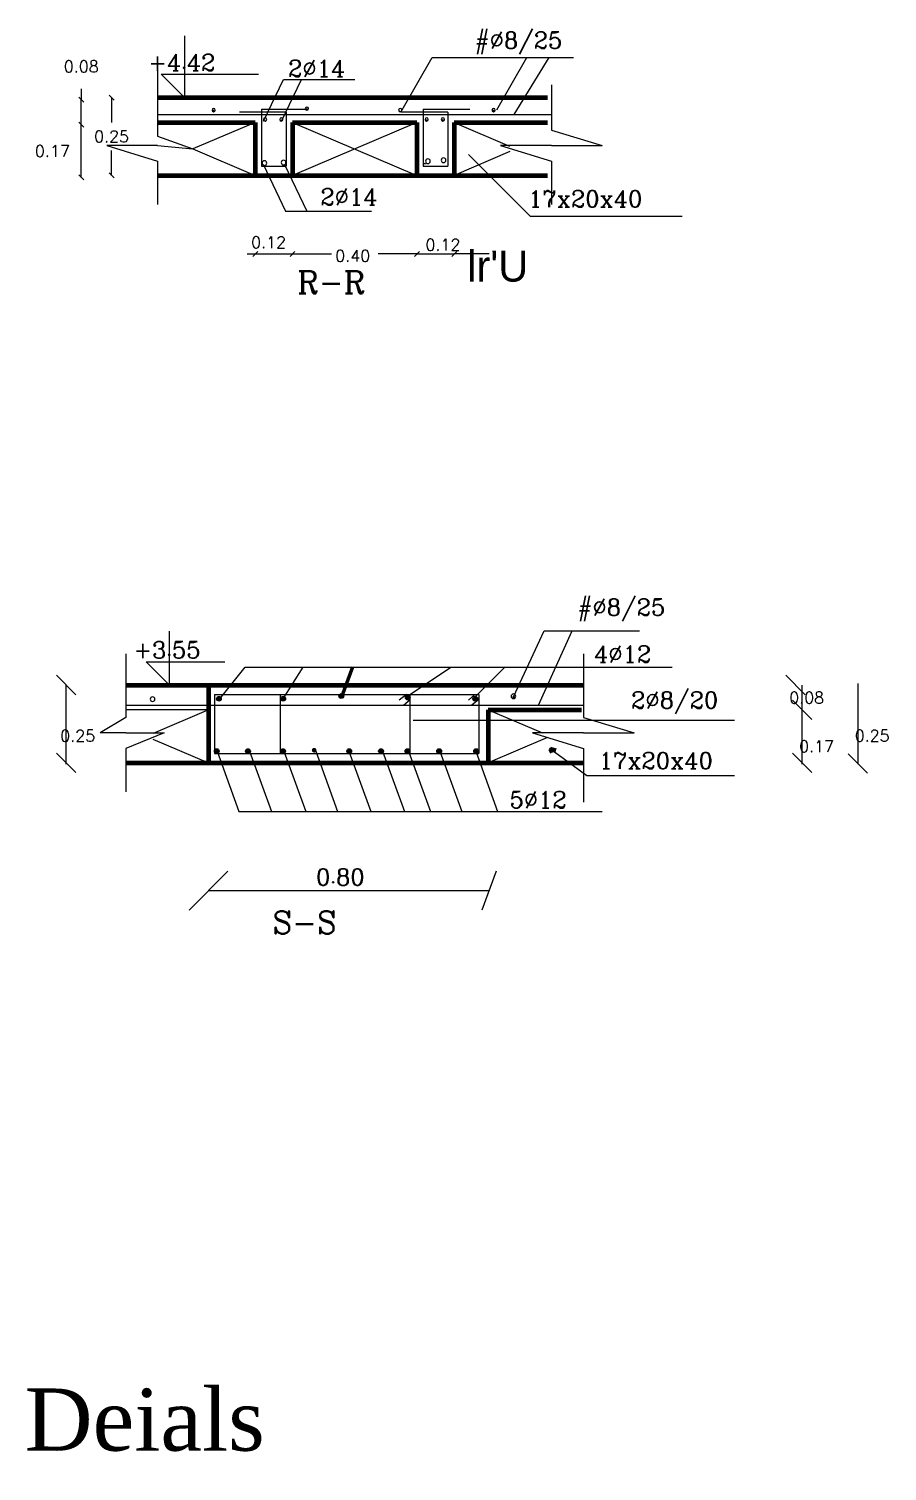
# Model space of a CAD drawing. Extents: x 159757.6 to 159806.1, y 183469.7 to 183536.
# Drawn here: x 159796.746 to 159799.506, y 183506.677 to 183511.318 of the extents above; entities that cross this region are included whole.
import ezdxf

# ---------------------------------------------------------------- set-up
doc = ezdxf.new("R2010")
doc.units = 0
doc.header["$MEASUREMENT"] = 0
doc.header["$PDSIZE"] = 2
for name, color, linetype in [('BOUNDARIES', 7, 'Continuous'), ('DIM6', 180, 'Continuous'), ('DIMEN', 1, 'Continuous'), ('HATCH-2', 252, 'Continuous'), ('M1', 3, 'Continuous')]:
    doc.layers.add(name, color=color, linetype=linetype)
doc.layers.add('LINE-NUSS', color=255, linetype='Continuous', lineweight=70)
doc.styles.add('F1', font='f1.shx')
doc.styles.get("Standard").update_dxf_attribs({"font": 'times.ttf', "height": 0.15})
doc.styles.add('STYLE2', font='romanc.shx', dxfattribs={"height": 50})

# ---------------------------------------------------------------- blocks, each defined once
blk = doc.blocks.new('_Oblique')
at = {"color": 0, "linetype": 'ByBlock', "lineweight": -2}
blk.add_line((-0.5, -0.5), (0.5, 0.5), dxfattribs=at)

msp = doc.modelspace()

# ---------------------------------------------------------------- hatches: boundary and pattern name
at = {"lineweight": 13}
h = msp.add_hatch(color=7, dxfattribs=at)
edge = h.paths.add_edge_path()
edge.add_arc((159797.3572, 183509.1624), 0.00761, 0, 360)
h = msp.add_hatch(color=7, dxfattribs=at)
edge = h.paths.add_edge_path()
edge.add_arc((159797.5638, 183509.1624), 0.00761, 0, 360)
h = msp.add_hatch(color=7, dxfattribs=at)
edge = h.paths.add_edge_path()
edge.add_arc((159797.7507, 183509.1712), 0.00761, 0, 360)
h = msp.add_hatch(color=7, dxfattribs=at)
edge = h.paths.add_edge_path()
edge.add_arc((159797.9645, 183509.166), 0.00761, 0, 360)
h = msp.add_hatch(color=7, dxfattribs=at)
edge = h.paths.add_edge_path()
edge.add_arc((159798.1813, 183509.1624), 0.00761, 0, 360)
h = msp.add_hatch(color=7, dxfattribs=at)
edge = h.paths.add_edge_path()
edge.add_arc((159797.3503, 183508.994), 0.00761, 0, 360)
h = msp.add_hatch(color=7, dxfattribs=at)
edge = h.paths.add_edge_path()
edge.add_arc((159797.4505, 183508.994), 0.00761, 0, 360)
h = msp.add_hatch(color=7, dxfattribs=at)
edge = h.paths.add_edge_path()
edge.add_arc((159797.5633, 183508.994), 0.00761, 0, 360)
h = msp.add_hatch(color=7, dxfattribs=at)
edge = h.paths.add_edge_path()
edge.add_arc((159797.6633, 183508.9967), 0.00761, 0, 360)
h = msp.add_hatch(color=7, dxfattribs=at)
edge = h.paths.add_edge_path()
edge.add_arc((159797.7761, 183508.994), 0.00761, 0, 360)
h = msp.add_hatch(color=7, dxfattribs=at)
edge = h.paths.add_edge_path()
edge.add_arc((159797.8783, 183508.994), 0.00761, 0, 360)
h = msp.add_hatch(color=7, dxfattribs=at)
edge = h.paths.add_edge_path()
edge.add_arc((159797.9635, 183508.994), 0.00761, 0, 360)
h = msp.add_hatch(color=7, dxfattribs=at)
edge = h.paths.add_edge_path()
edge.add_arc((159798.0653, 183508.994), 0.00761, 0, 360)
h = msp.add_hatch(color=7, dxfattribs=at)
edge = h.paths.add_edge_path()
edge.add_arc((159798.1841, 183508.994), 0.00761, 0, 360)

# ---------------------------------------------------------------- linework, layer by layer
at = {"color": 7, "linetype": 'ByBlock', "lineweight": 13, "ltscale": 25}
for p, q in [((159796.9144, 183511.1245, 0.1104), (159796.9144, 183511.0896, 0.1104)), ((159796.9144, 183511.0096, 0.1104), (159796.9144, 183511.0896, 0.1104)), ((159797.0117, 183511.0965, 0.1104), (159797.0117, 183511.0165, 0.1104)), ((159796.9144, 183510.8396, 0.1104), (159796.9144, 183511.0096, 0.1104)), ((159797.0117, 183510.8465, 0.1104), (159797.0117, 183510.9265, 0.1104))]:
    msp.add_line(p, q, dxfattribs=at)
at = {"color": 7, "lineweight": 13}
for p, q in [((159797.1597, 183511.0418, 0.1104), (159798.4263, 183511.0418, 0.1104)), ((159797.5737, 183511.0498, 0.1104), (159797.4237, 183511.0498, 0.1104)), ((159797.4937, 183511.0598, 0.1104), (159797.6452, 183511.0598, 0.1104)), ((159797.4937, 183511.0598, 0.1104), (159797.4937, 183510.8765, 0.1104)), ((159797.5737, 183511.0498, 0.1104), (159797.5737, 183510.8765, 0.1104)), ((159798.0934, 183511.0498, 0.1104), (159797.9434, 183511.0498, 0.1104)), ((159798.0134, 183511.0598, 0.1104), (159798.0134, 183510.8765, 0.1104)), ((159798.0134, 183511.0598, 0.1104), (159798.1634, 183511.0598, 0.1104)), ((159798.0934, 183511.0498, 0.1104), (159798.0934, 183510.8765, 0.1104)), ((159797.4937, 183510.8765, 0.1104), (159797.5737, 183510.8765, 0.1104)), ((159798.0134, 183510.8765, 0.1104), (159798.0934, 183510.8765, 0.1104)), ((159797.3429, 183509.1766, 0.1104), (159797.3429, 183508.9866, 0.1104)), ((159797.3429, 183509.1766, 0.1104), (159798.1929, 183509.1766, 0.1104)), ((159797.5552, 183508.9866, 0.1104), (159797.5552, 183509.1773, 0.1104)), ((159797.9605, 183509.1766, 0.2208), (159797.9364, 183509.1576, 0.2208)), ((159797.9723, 183508.9865, 0.1104), (159797.9723, 183509.1766, 0.1104)), ((159798.18, 183509.1766, 0.1104), (159798.1591, 183509.1577, 0.1104)), ((159798.1929, 183509.1766, 0.1104), (159798.1929, 183508.9866, 0.1104)), ((159797.0572, 183509.1418, 0.1104), (159798.5293, 183509.1418, 0.1104)), ((159797.3237, 183509.1266, 0.1104), (159797.3237, 183508.9566, 0.1104)), ((159797.9723, 183509.1594, 0.2208), (159797.9504, 183509.1407, 0.2208)), ((159798.1929, 183509.1605, 0.1104), (159798.1708, 183509.1417, 0.1104)), ((159797.3429, 183508.9866, 0.1104), (159798.1929, 183508.9866, 0.1104))]:
    msp.add_line(p, q, dxfattribs=at)
for centre in [(159797.3572, 183509.1624, 0.1104), (159797.5638, 183509.1624, 0.1104), (159797.7507, 183509.1712, 0.1104), (159797.9645, 183509.166, 0.2208), (159798.1813, 183509.1624, 0.1104), (159797.3503, 183508.994, 0.1104), (159797.4505, 183508.994, 0.1104), (159797.5633, 183508.994, 0.1104), (159797.7761, 183508.994, 0.1104), (159797.8783, 183508.994, 0.1104), (159797.9635, 183508.994, 0.1104), (159798.0653, 183508.994, 0.1104), (159798.1841, 183508.994, 0.1104)]:
    msp.add_circle(centre, 0.00761, dxfattribs=at)
for centre, radius, start, end in [((159797.3401, 183511.0564, 0.1104), 0.00525, 0, 180), ((159797.3401, 183511.0564, 0.1104), 0.00525, 180, 0), ((159797.3394, 183511.0534, 0.1104), 0.00175, 0, 180), ((159797.3394, 183511.0534, 0.1104), 0.00175, 180, 0), ((159797.5054, 183511.0264, 0.1104), 0.00525, 0, 180), ((159797.5054, 183511.0264, 0.1104), 0.00525, 180, 0), ((159797.5577, 183511.0264, 0.1104), 0.00525, 0, 180), ((159797.5577, 183511.0264, 0.1104), 0.00525, 180, 0), ((159797.6401, 183511.0611, 0.1104), 0.00525, 0, 180), ((159797.6401, 183511.0611, 0.1104), 0.00525, 180, 0), ((159797.6394, 183511.0581, 0.1104), 0.00175, 0, 180), ((159797.6394, 183511.0581, 0.1104), 0.00175, 180, 0), ((159797.9401, 183511.0564, 0.1104), 0.00525, 0, 180), ((159797.9401, 183511.0564, 0.1104), 0.00525, 180, 0), ((159797.9394, 183511.0534, 0.1104), 0.00175, 180, 0), ((159798.0251, 183511.0264, 0.1104), 0.00525, 0, 180), ((159798.0251, 183511.0264, 0.1104), 0.00525, 180, 0), ((159798.0774, 183511.0264, 0.1104), 0.00525, 0, 180), ((159798.0774, 183511.0264, 0.1104), 0.00525, 180, 0), ((159798.2401, 183511.0564, 0.1104), 0.00525, 0, 180), ((159798.2401, 183511.0564, 0.1104), 0.00525, 180, 0), ((159798.2394, 183511.0534, 0.1104), 0.00175, 0, 180), ((159798.2394, 183511.0534, 0.1104), 0.00175, 180, 0), ((159798.0244, 183511.0233, 0.1104), 0.00175, 0, 180), ((159798.0244, 183511.0233, 0.1104), 0.00175, 180, 0), ((159798.0767, 183511.0233, 0.1104), 0.00175, 0, 180), ((159798.0767, 183511.0233, 0.1104), 0.00175, 180, 0), ((159797.5034, 183510.8859, 0.1104), 0.0075, 0, 180), ((159797.5648, 183510.8877, 0.1104), 0.0075, 0, 180), ((159797.5648, 183510.8877, 0.1104), 0.0075, 180, 0), ((159798.029, 183510.892, 0.1104), 0.0075, 0, 180), ((159798.029, 183510.892, 0.1104), 0.0075, 180, 0), ((159798.0793, 183510.8952, 0.1104), 0.0075, 0, 180), ((159798.0793, 183510.8952, 0.1104), 0.0075, 180, 0), ((159797.5034, 183510.8859, 0.1104), 0.0075, 180, 0), ((159798.0192, 183510.8821, 0.1104), 0.0025, 0, 180), ((159798.3039, 183509.1702, 0.1104), 0.0075, 0, 180), ((159798.3039, 183509.1702, 0.1104), 0.0075, 180, 0), ((159798.3046, 183509.1684, 0.1104), 0.0025, 0, 180), ((159797.1436, 183509.161, 0.1104), 0.0075, 0, 180), ((159797.1436, 183509.161, 0.1104), 0.0075, 180, 0), ((159798.3046, 183509.1684, 0.1104), 0.0025, 180, 0)]:
    msp.add_arc(centre, radius, start, end, dxfattribs=at)
at = {"layer": 'DEFPOINTS', "color": 7, "linetype": 'ByBlock', "lineweight": 13, "ltscale": 25}
for p in [(159796.9144, 183511.0896, 0.1104), (159797.0117, 183511.0965, 0.1104), (159797.3032, 183511.0965, 0.1104), (159796.9144, 183511.0096, 0.1104), (159797.3032, 183510.8465, 0.1104), (159797.5937, 183510.7434, 0.1104), (159797.1176, 183509.2066, 0.1104), (159797.3078, 183509.2066, 0.1104), (159798.3229, 183509.2066, 0.1104), (159798.2229, 183509.1266, 0.1104), (159798.2229, 183509.1266, 0.1104), (159797.1176, 183508.9566, 0.1104), (159797.3078, 183508.9566, 0.1104)]:
    msp.add_point(p, dxfattribs=at)
at = {"layer": 'DEFPOINTS', "color": 7, "linetype": 'ByBlock', "lineweight": 13}
msp.add_point((159797.3078, 183508.9566, 0.1104), dxfattribs=at)
at = {"layer": 'DIM6', "color": 7, "linetype": 'Continuous', "lineweight": 50}
msp.add_line((159797.7861, 183509.2637), (159797.7523, 183509.1709), dxfattribs=at)
at = {"layer": 'DIMEN', "color": 7, "lineweight": 13}
for p, q in [((159797.246, 183511.2955, 0.1104), (159797.246, 183511.0965, 0.1104)), ((159797.9464, 183511.0573, 0.1104), (159798.0427, 183511.2257, 0.1104)), ((159798.0427, 183511.2257, 0.1104), (159798.4972, 183511.2257, 0.1104)), ((159798.2506, 183511.0573, 0.1104), (159798.3469, 183511.2257, 0.1104)), ((159798.3068, 183511.0418, 0.1104), (159798.4187, 183511.2257, 0.1104)), ((159797.1597, 183511.1965, 0.1104), (159797.1597, 183510.9729, 0.1104)), ((159797.171, 183511.1715, 0.1104), (159797.4843, 183511.1715, 0.1104)), ((159797.171, 183511.1715, 0.1104), (159797.246, 183511.0965, 0.1104)), ((159797.5003, 183511.0206, 0.1104), (159797.5645, 183511.1547, 0.1104)), ((159797.5583, 183511.0206, 0.1104), (159797.6225, 183511.1547, 0.1104)), ((159797.5645, 183511.1547, 0.1104), (159797.7937, 183511.1547, 0.1104)), ((159798.4263, 183511.1382, 0.1104), (159798.4263, 183510.9923, 0.1104)), ((159797.4737, 183511.0165, 0.1104), (159797.2737, 183510.9315, 0.1104)), ((159797.9937, 183511.0165, 0.1104), (159797.5937, 183510.8465, 0.1104)), ((159797.5937, 183511.0165, 0.1104), (159797.9937, 183510.8465, 0.1104)), ((159798.1137, 183511.0165, 0.1104), (159798.292, 183510.9407, 0.1104)), ((159798.4263, 183510.9923, 0.1104), (159798.5897, 183510.9423, 0.1104)), ((159796.9963, 183510.9423, 0.1104), (159797.1597, 183510.8923, 0.1104)), ((159797.1597, 183510.9423, 0.1104), (159796.9963, 183510.9423, 0.1104)), ((159797.1597, 183510.9729, 0.1104), (159797.2737, 183510.9315, 0.1104)), ((159797.1597, 183510.9423, 0.1104), (159797.2737, 183510.9315, 0.1104)), ((159798.2629, 183510.9423, 0.1104), (159798.4263, 183510.8923, 0.1104)), ((159798.4263, 183510.9423, 0.1104), (159798.2629, 183510.9423, 0.1104)), ((159798.4263, 183510.9423, 0.1104), (159798.5897, 183510.9423, 0.1104)), ((159797.1597, 183510.8923, 0.1104), (159797.1597, 183510.7523, 0.1104)), ((159797.2737, 183510.9315, 0.1104), (159797.4737, 183510.8465, 0.1104)), ((159798.293, 183510.9227, 0.1104), (159798.1137, 183510.8465, 0.1104)), ((159798.1592, 183510.9137, 0.1104), (159798.3581, 183510.7148, 0.1104)), ((159798.4263, 183510.8923, 0.1104), (159798.4263, 183510.7523, 0.1104)), ((159797.4996, 183510.8823, 0.1104), (159797.5716, 183510.7315, 0.1104)), ((159797.5683, 183510.8815, 0.1104), (159797.6403, 183510.7307, 0.1104)), ((159797.5716, 183510.7315, 0.1104), (159797.8478, 183510.7315, 0.1104)), ((159798.3581, 183510.7148, 0.1104), (159798.8464, 183510.7148, 0.1104)), ((159797.1984, 183509.2066, 0.1104), (159797.1984, 183509.3798, 0.1104)), ((159798.3046, 183509.1684, 0.1104), (159798.4032, 183509.3805, 0.1104)), ((159798.3847, 183509.1418, 0.1104), (159798.4926, 183509.3805, 0.1104)), ((159798.4032, 183509.3805, 0.1104), (159798.71, 183509.3805, 0.1104)), ((159797.0572, 183509.3066, 0.1104), (159797.0572, 183509.1024, 0.1104)), ((159797.1234, 183509.2816, 0.1104), (159797.1984, 183509.2066, 0.1104)), ((159797.1234, 183509.2816, 0.1104), (159797.3757, 183509.2816, 0.1104)), ((159797.3643, 183509.1674, 0.1104), (159797.4419, 183509.2637, 0.1104)), ((159797.4419, 183509.2637, 0.1104), (159798.815, 183509.2637, 0.1104)), ((159797.5638, 183509.1624, 0.1104), (159797.6276, 183509.2637, 0.1104)), ((159797.9567, 183509.166, 0.2208), (159798.1031, 183509.2637, 0.1104)), ((159798.1823, 183509.1694, 0.1104), (159798.2766, 183509.2637, 0.1104)), ((159798.5293, 183509.3066, 0.1104), (159798.5293, 183509.1024, 0.1104)), ((159797.3237, 183509.1266, 0.1104), (159797.0572, 183509.1266, 0.1104)), ((159797.3237, 183509.1266, 0.1104), (159797.1453, 183509.0508, 0.1104)), ((159798.2229, 183509.1266, 0.1104), (159798.3974, 183509.0524, 0.1104)), ((159797.0572, 183509.1024, 0.1104), (159796.9755, 183509.0524, 0.1104)), ((159797.9818, 183509.0938, 0.1104), (159799.015, 183509.0938, 0.1104)), ((159798.5293, 183509.1024, 0.1104), (159798.6928, 183509.0524, 0.1104)), ((159797.0572, 183509.0524, 0.1104), (159796.9755, 183509.0524, 0.1104)), ((159797.0572, 183509.0524, 0.1104), (159797.1806, 183509.0524, 0.1104)), ((159797.1806, 183509.0524, 0.1104), (159797.0572, 183509.0024, 0.1104)), ((159797.1443, 183509.0328, 0.1104), (159797.3237, 183508.9566, 0.1104)), ((159798.4138, 183509.0377, 0.1104), (159798.2229, 183508.9566, 0.1104)), ((159798.5293, 183509.0524, 0.1104), (159798.3659, 183509.0524, 0.1104)), ((159798.3659, 183509.0524, 0.1104), (159798.5293, 183509.0024, 0.1104)), ((159798.5293, 183509.0524, 0.1104), (159798.6928, 183509.0524, 0.1104)), ((159797.0572, 183509.0024, 0.1104), (159797.0572, 183508.8624, 0.1104)), ((159797.3509, 183508.994, 0.1104), (159797.4214, 183508.7994, 0.0762)), ((159797.4557, 183508.994, 0.1104), (159797.5262, 183508.7994, 0.0762)), ((159797.5657, 183508.994, 0.1104), (159797.6362, 183508.7994, 0.0762)), ((159797.6683, 183508.994, 0.1104), (159797.7388, 183508.7994, 0.0762)), ((159797.7751, 183508.994, 0.1104), (159797.8455, 183508.7994, 0.0762)), ((159797.8829, 183508.994, 0.1104), (159797.9534, 183508.7994, 0.0762)), ((159797.9666, 183508.994, 0.1104), (159798.0371, 183508.7994, 0.0762)), ((159798.0679, 183508.994, 0.1104), (159798.1384, 183508.7994, 0.0762)), ((159798.1827, 183508.994, 0.1104), (159798.2532, 183508.7994, 0.0762)), ((159798.4204, 183509.003, 0.1104), (159798.5405, 183508.9156, 0.1104)), ((159798.5293, 183509.0024, 0.1104), (159798.5293, 183508.8299, 0.1104)), ((159798.5405, 183508.9156, 0.1104), (159799.015, 183508.9156, 0.1104)), ((159797.4214, 183508.7994, 0.1104), (159798.5893, 183508.7994, 0.1104)), ((159797.3862, 183508.6075, 0.1104), (159797.2612, 183508.4825, 0.1104)), ((159798.249, 183508.6075, 0.1104), (159798.2024, 183508.4825, 0.1104)), ((159797.3237, 183508.545, 0.1104), (159798.2253, 183508.545, 0.1104))]:
    msp.add_line(p, q, dxfattribs=at)
at = {"layer": 'HATCH-2', "color": 7, "lineweight": 100}
for q in [(159798.428, 183508.9896, 0.1104), (159798.4401, 183508.9963, 0.1104)]:
    msp.add_line((159798.4224, 183509.0016, 0.1104), q, dxfattribs=at)
at = {"layer": 'LINE-NUSS', "color": 7, "linetype": 'Continuous'}
for p, q in [((159797.1597, 183511.0965, 0.1104), (159798.4137, 183511.0965, 0.1104)), ((159797.1597, 183511.0165, 0.1104), (159797.4737, 183511.0165, 0.1104)), ((159797.4737, 183511.0165, 0.1104), (159797.4737, 183510.8465, 0.1104)), ((159797.5937, 183511.0165, 0.1104), (159797.5937, 183510.8465, 0.1104)), ((159797.5937, 183511.0165, 0.1104), (159797.9937, 183511.0165, 0.1104)), ((159797.9937, 183511.0165, 0.1104), (159797.9937, 183510.8465, 0.1104)), ((159798.1137, 183511.0165, 0.1104), (159798.1137, 183510.8465, 0.1104)), ((159798.1137, 183511.0165, 0.1104), (159798.4137, 183511.0165, 0.1104)), ((159797.1597, 183510.8465, 0.1104), (159798.4137, 183510.8465, 0.1104)), ((159797.0572, 183509.2066, 0.1104), (159798.5293, 183509.2066, 0.1104)), ((159797.3237, 183509.2066, 0.1104), (159797.3237, 183508.9566, 0.1104)), ((159798.2229, 183509.1266, 0.1104), (159798.5229, 183509.1266, 0.1104)), ((159798.2229, 183509.1266, 0.1104), (159798.2229, 183508.9566, 0.1104)), ((159797.0572, 183508.9566, 0.1104), (159798.5293, 183508.9566, 0.1104))]:
    msp.add_line(p, q, dxfattribs=at)
at = {"layer": 'M1', "color": 7, "linetype": 'ByBlock', "lineweight": 13}
for p, q in [((159797.4479, 183510.5938, 0.1104), (159797.4737, 183510.5938, 0.1104)), ((159797.4817, 183510.6018, 0.1104), (159797.4657, 183510.5858, 0.1104)), ((159797.4737, 183510.5938, 0.1104), (159797.5937, 183510.5938, 0.1104)), ((159797.6017, 183510.6018, 0.1104), (159797.5857, 183510.5858, 0.1104)), ((159797.5857, 183510.5858, 0.1104), (159797.6017, 183510.6018, 0.1104)), ((159797.5937, 183510.5938, 0.1104), (159797.7186, 183510.5938, 0.1104)), ((159797.9937, 183510.5938, 0.1104), (159797.8687, 183510.5938, 0.1104)), ((159798.0017, 183510.6018, 0.1104), (159797.9857, 183510.5858, 0.1104)), ((159797.9857, 183510.5858, 0.1104), (159798.0017, 183510.6018, 0.1104)), ((159797.9937, 183510.5938, 0.1104), (159798.1137, 183510.5938, 0.1104)), ((159798.1057, 183510.5858, 0.1104), (159798.1217, 183510.6018, 0.1104)), ((159798.2258, 183510.5938, 0.1104), (159798.1137, 183510.5938, 0.1104)), ((159796.8973, 183509.1753, 0.1104), (159796.8348, 183509.2378, 0.1104)), ((159799.2427, 183509.1753, 0.1104), (159799.1802, 183509.2378, 0.1104)), ((159796.8661, 183508.9516, 0.1104), (159796.8661, 183509.2066, 0.1104)), ((159799.2329, 183509.1216, 0.1104), (159799.2329, 183509.2066, 0.1104)), ((159799.4115, 183509.2116, 0.1104), (159799.4115, 183508.9516, 0.1104)), ((159799.2641, 183509.0953, 0.1104), (159799.2016, 183509.1578, 0.1104)), ((159799.2016, 183509.1578, 0.1104), (159799.2641, 183509.0953, 0.1104)), ((159799.2329, 183508.9516, 0.1104), (159799.2329, 183509.1316, 0.1104)), ((159796.8348, 183508.9878, 0.1104), (159796.8973, 183508.9253, 0.1104)), ((159799.2016, 183508.9878, 0.1104), (159799.2641, 183508.9253, 0.1104)), ((159799.3802, 183508.9853, 0.1104), (159799.4427, 183508.9228, 0.1104))]:
    msp.add_line(p, q, dxfattribs=at)

# ---------------------------------------------------------------- block references
at = {"color": 7, "linetype": 'ByBlock', "lineweight": 13, "ltscale": 25, "xscale": 0.01600000000325963, "yscale": 0.01600000000325963, "zscale": 0.01600000000000818}
for p, rotation in [((159796.9144, 183511.0896, 0.1104), 90), ((159797.0117, 183511.0965, 0.1104), 90), ((159796.9144, 183511.0096, 0.1104), 90), ((159796.9144, 183511.0096, 0.1104), 270), ((159796.9144, 183510.8396, 0.1104), 270), ((159797.0117, 183510.8465, 0.1104), 270)]:
    msp.add_blockref('_Oblique', p, dxfattribs=dict(at, rotation=rotation))

# ---------------------------------------------------------------- texts
at = {"layer": 'BOUNDARIES', "color": 7, "linetype": 'ByBlock', "lineweight": 13, "style": 'F1'}
msp.add_text("lr'U", height=0.09984, dxfattribs=at).set_placement((159798.1557, 183510.5046, 0.1104))
at = {"layer": 'DIM6', "color": 7, "linetype": 'Continuous'}
msp.add_text('Drawing 5: Rib Slab Deials', height=0.2, dxfattribs=at).set_placement((159794.1652, 183506.7431))
at = {"layer": 'M1', "color": 7, "linetype": 'ByBlock', "lineweight": 13, "style": 'STYLE2'}
for s, height, p in [('#%%C8/25', 0.05351, (159798.1794, 183511.2542, 0.1104)), ('+4.42', 0.05351, (159797.1302, 183511.1826, 0.1095)), ('2%%c14', 0.05351, (159797.5798, 183511.1636, 0.1104)), ('2%%c14', 0.05351, (159797.6836, 183510.7505, 0.1104)), ('17x20x40', 0.05351, (159798.3515, 183510.7442, 0.1104)), ('0.12', 0.03746, (159797.4606, 183510.6122, 0.1104)), ('0.12', 0.03746, (159798.0211, 183510.6043, 0.1104)), ('0.40', 0.03746, (159797.7312, 183510.5688, 0.1104)), ('R-R', 0.07257, (159797.609, 183510.466, 0.1104)), ('#%%C8/25', 0.05351, (159798.5102, 183509.43, 0.1104)), ('+3.55', 0.05351, (159797.0826, 183509.2927, 0.1095)), ('4%%c12', 0.05351, (159798.5636, 183509.2795, 0.1104)), ('2%%c8/20', 0.05351, (159798.6827, 183509.1315, 0.1104)), ('0.08', 0.03746, (159799.1909, 183509.1471, 0.1104)), ('0.25', 0.03746, (159796.8471, 183509.0246, 0.1104)), ('0.25', 0.03746, (159799.4015, 183509.0248, 0.1104)), ('17x20x40', 0.05351, (159798.5784, 183508.9364, 0.1104)), ('0.17', 0.03746, (159799.2229, 183508.9904, 0.1104)), ('5%%C12', 0.05351, (159798.2918, 183508.8108, 0.2529)), ('0.80', 0.05351, (159797.6694, 183508.562, 0.1104)), ('S-S', 0.07257, (159797.5298, 183508.4064, 0.1104))]:
    msp.add_text(s, height=height, dxfattribs=at).set_placement(p)
at = {"layer": 'M1', "color": 7, "linetype": 'ByBlock', "lineweight": 13, "char_height": 0.03746, "attachment_point": 5, "style": 'STYLE2'}
for s, insert in [('\\A1;0.08', (159796.9144, 183511.197, 0.1104)), ('\\A1;0.25', (159797.0117, 183510.9715, 0.1104)), ('\\A1;0.17', (159796.8218, 183510.9246, 0.1104))]:
    msp.add_mtext(s, dxfattribs=dict(at, insert=insert))

doc.saveas('drawing.dxf')
